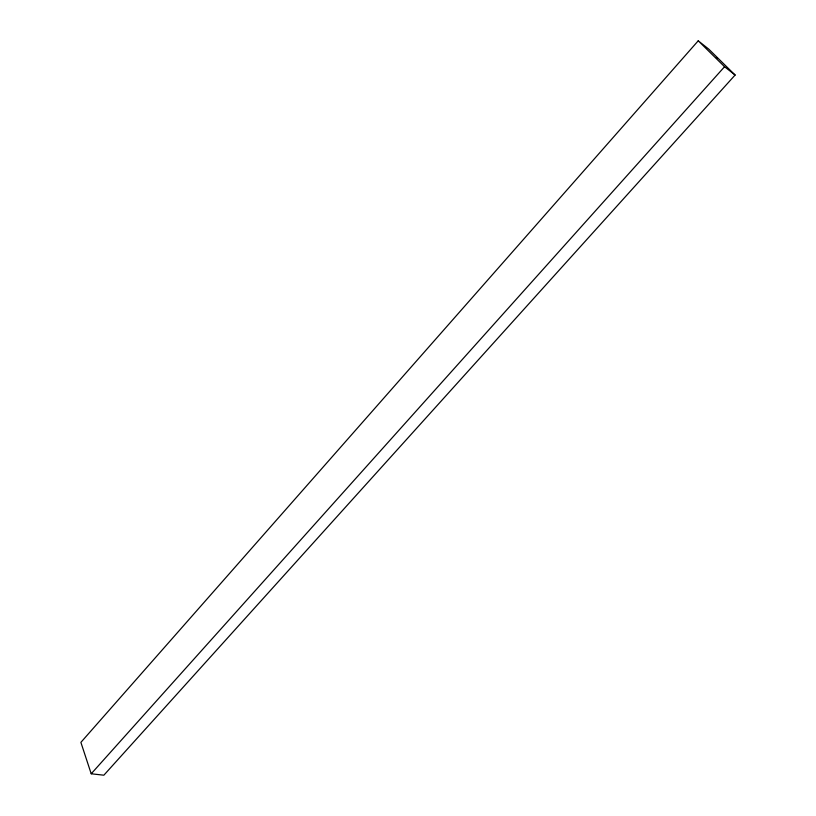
<?xml version="1.0" encoding="UTF-8"?>
<svg xmlns="http://www.w3.org/2000/svg" width="816" height="816" viewBox="0 0 816 816"><rect width="100%" height="100%" fill="white"/><g stroke="black" fill="none" stroke-linecap="round" stroke-linejoin="round"><path stroke-width="1.22" d="M698.231 40.8L80.886 742.366L91.208 773.782L103.856 775.2L735.114 75.031L708.798 49.164L698.231 40.8L724.557 66.728L735.114 75.031M91.208 773.782L724.557 66.728M716.927 58.14L716.203 57.508L716.938 58.15"/></g></svg>
